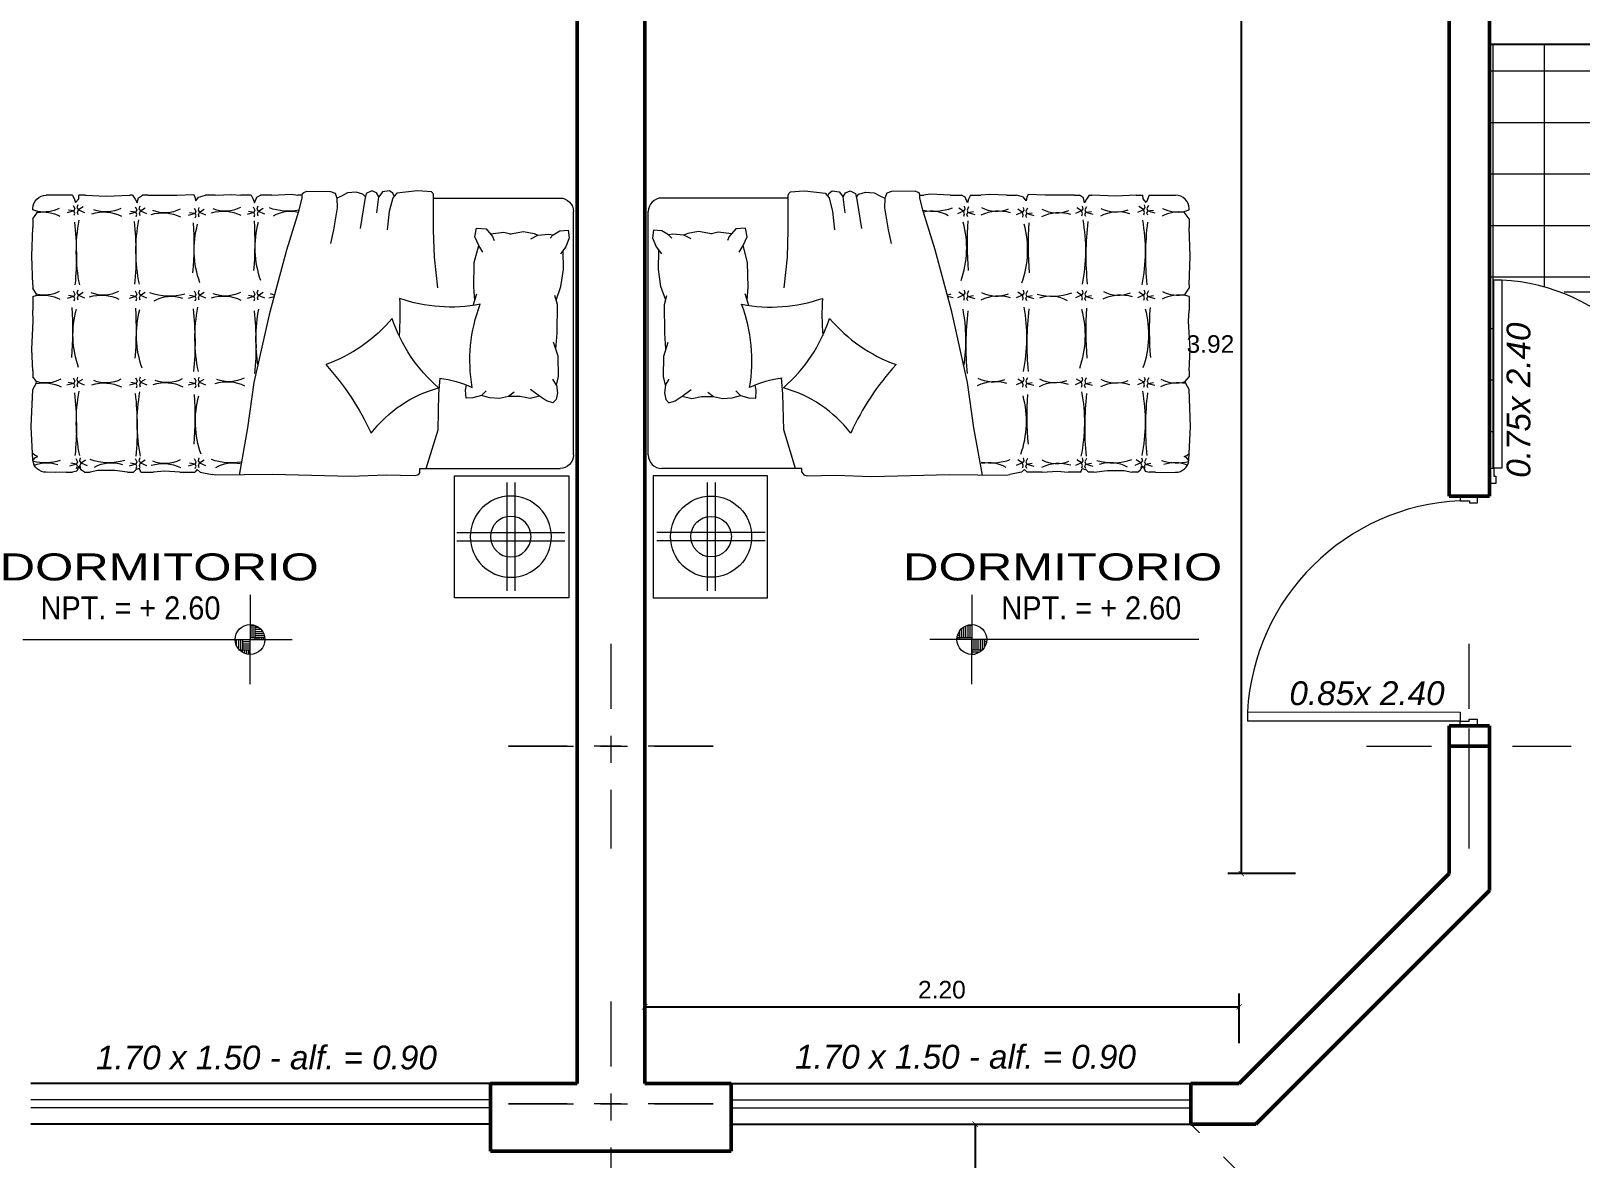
# Model space of a CAD drawing. Header units: millimetres. Extents: x 2033 to 2295, y 1536 to 1691.
# Drawn here: x 2260.71 to 2266.44, y 1578.45 to 1582.62 of the extents above; entities that cross this region are included whole.
import ezdxf

# ---------------------------------------------------------------- set-up
doc = ezdxf.new("R2010")
doc.units = ezdxf.units.MM
for name, pattern in [('ACAD_ISO02W100', [15, 12, -3]), ('ACAD_ISO10W100', [18, 12, -3, 0, -3]), ('HIDDEN', [0.375, 0.25, -0.125]), ('HIDDEN2', [4.7625, 3.175, -1.5875])]:
    doc.linetypes.add(name, pattern=pattern)
doc.layers.get('Defpoints').update_dxf_attribs({"color": 164})
for name, color, linetype, lineweight in [('cotas', 251, 'Continuous', 15), ('Mobiliario', 38, 'Continuous', 9), ('muroalto', 12, 'Continuous', 50), ('MUROS BAJOS', 80, 'Continuous', 25), ('PISOS', 252, 'Continuous', 0), ('PROYECCIONES', 127, 'HIDDEN2', 5), ('PYV', 30, 'Continuous', 13), ('TEXTOS', 7, 'Continuous', 5), ('texturasde piso', 252, 'Continuous', 0), ('UNO', 254, 'Continuous', 9)]:
    doc.layers.add(name, color=color, linetype=linetype, lineweight=lineweight)
doc.styles.add('ARDELG', font='arial.ttf', dxfattribs={"width": 0.9, "height": 0.1})
doc.styles.add('ARIAL', font='arial.ttf', dxfattribs={"width": 1.3, "height": 0.1})
doc.styles.get("Standard").update_dxf_attribs({"font": 'arial.ttf'})
doc.dimstyles.new('Aritek', dxfattribs={"dimtxt": 0.065, "dimasz": 0.02, "dimexe": 0.05, "dimexo": 0.15, "dimgap": 0.03, "dimtad": 2, "dimtih": 1, "dimtoh": 1, "dimzin": 4, "dimdsep": 46, "dimtxsty": 'Standard', "dimblk": 'ARCHTICK', "dimcen": 0.1, "dimclrt": 7, "dimadec": 0, "dimazin": 0, "dimtfac": 1, "dimtmove": 2, "dimatfit": 1, "dimldrblk": 'DOTSMALL', "dimfxl": 0.2, "dimfxlon": 1, "dimarcsym": 0})
pattern_1 = [(90, (2075.640665, 1360.23243), (-0.04572, 0.04572), [0.04572, -0.04572]), (90, (2075.648285, 1360.23243), (-0.04572, 0.04572), [0.04572, -0.04572]), (90, (2075.655905, 1360.23243), (-0.04572, 0.04572), [0.04572, -0.04572]), (90, (2075.663525, 1360.23243), (-0.04572, 0.04572), [0.04572, -0.04572]), (90, (2075.671145, 1360.23243), (-0.04572, 0.04572), [0.04572, -0.04572]), (90, (2075.678765, 1360.23243), (-0.04572, 0.04572), [0.04572, -0.04572]), (90, (2075.686385, 1360.23243), (-0.04572, 0.04572), [0.04572, -0.04572]), (360, (2075.640665, 1360.27815), (0.04572, -0.04572), [0.04572, -0.04572]), (360, (2075.640665, 1360.28577), (0.04572, -0.04572), [0.04572, -0.04572]), (360, (2075.640665, 1360.29339), (0.04572, -0.04572), [0.04572, -0.04572]), (360, (2075.640665, 1360.30101), (0.04572, -0.04572), [0.04572, -0.04572]), (360, (2075.640665, 1360.30863), (0.04572, -0.04572), [0.04572, -0.04572]), (360, (2075.640665, 1360.31625), (0.04572, -0.04572), [0.04572, -0.04572]), (360, (2075.640665, 1360.32387), (0.04572, -0.04572), [0.04572, -0.04572])]

# ---------------------------------------------------------------- blocks, each defined once
blk = doc.blocks.new('P')
at = {"linetype": 'Continuous'}
for p, q in [((0.06, 1), (0.02, 1)), ((0.02, 0.075), (0.02, 1)), ((0.06, 1), (0.06, 0.075)), ((0, 0), (0, 0.075)), ((0, 0.075), (0.02, 0.075)), ((0.06, 0.075), (0.02, 0.075)), ((0.02, 0.075), (0.02, 0.035)), ((0.98, 0.075), (0.98, 0.035)), ((1, 0.075), (0.98, 0.075)), ((1, 0), (1, 0.075)), ((0.03, 0), (0, 0)), ((0.02, 0.035), (0.03, 0.035)), ((0.03, 0.035), (0.03, 0)), ((0.97, 0.035), (0.97, 0)), ((0.98, 0.035), (0.97, 0.035)), ((0.97, 0), (1, 0))]:
    blk.add_line(p, q, dxfattribs=at)
blk.add_arc((0.0086, 0.0289), 0.9725, 2.71991, 86.96955, dxfattribs=at)
blk = doc.blocks.new('1cama')
at = {"layer": 'Mobiliario'}
for p, q in [((729.901, 525.6366), (729.8037, 525.6366)), ((729.901, 525.6366), (729.9076, 525.62)), ((729.9076, 525.62), (729.912, 525.6098)), ((729.912, 525.6098), (729.9237, 525.6229)), ((729.9237, 525.6229), (729.9244, 525.6366)), ((729.9492, 525.6366), (729.9244, 525.6366)), ((729.9492, 525.6366), (730.0245, 525.6332)), ((730.0245, 525.6332), (730.1129, 525.6366)), ((730.1231, 525.6366), (730.1129, 525.6366)), ((730.1231, 525.6366), (730.1326, 525.6215)), ((730.1326, 525.6215), (730.1399, 525.6083)), ((730.1399, 525.6083), (730.1443, 525.6259)), ((730.1443, 525.6259), (730.1589, 525.6366)), ((730.1786, 525.6366), (730.1589, 525.6366)), ((730.1786, 525.6366), (730.286, 525.6361)), ((730.286, 525.6361), (730.3489, 525.639)), ((730.3489, 525.639), (730.3533, 525.6288)), ((730.3533, 525.6288), (730.3562, 525.6156)), ((730.3562, 525.6156), (730.3664, 525.6288)), ((730.3664, 525.6288), (730.392, 525.6366)), ((730.4287, 525.6366), (730.392, 525.6366)), ((730.4287, 525.6366), (730.4901, 525.6391)), ((730.4901, 525.6391), (730.5237, 525.6366)), ((730.5617, 525.6366), (730.5237, 525.6366)), ((730.5617, 525.6366), (730.569, 525.6216)), ((730.569, 525.6216), (730.5734, 525.6084)), ((730.5734, 525.6084), (730.5822, 525.6289)), ((730.5822, 525.6289), (730.5953, 525.6366)), ((730.6377, 525.6366), (730.5953, 525.6366)), ((730.6377, 525.6366), (730.7108, 525.6406)), ((730.7108, 525.6406), (730.7341, 525.6366)), ((730.7496, 525.6366), (730.7341, 525.6366)), ((730.7371, 525.5776), (730.7496, 525.6256)), ((730.7496, 525.6366), (730.7507, 525.6429)), ((730.7496, 525.6256), (730.7496, 525.6366)), ((730.7507, 525.6429), (730.756, 525.6468)), ((730.756, 525.6468), (730.7669, 525.6505)), ((730.7669, 525.6505), (730.8548, 525.6501)), ((730.8548, 525.6501), (730.8715, 525.6433)), ((730.8715, 525.6433), (730.8784, 525.6254)), ((730.8949, 525.6323), (730.8784, 525.6254)), ((730.8784, 525.6254), (730.8797, 525.5896)), ((730.9183, 525.6447), (730.8949, 525.6323)), ((730.95, 525.6475), (730.9183, 525.6447)), ((730.9747, 525.6406), (730.95, 525.6475)), ((730.9819, 525.6207), (730.9649, 525.5135)), ((730.984, 525.6299), (730.9747, 525.6406)), ((730.9868, 525.6426), (730.9819, 525.6207)), ((731.0075, 525.6523), (730.9868, 525.6426)), ((731.0245, 525.645), (731.0075, 525.6523)), ((731.033, 525.6304), (731.0245, 525.645)), ((731.0257, 525.5707), (731.033, 525.6304)), ((731.0476, 525.6486), (731.033, 525.6304)), ((731.0731, 525.6523), (731.0476, 525.6486)), ((731.0853, 525.6267), (731.0719, 525.5756)), ((731.0853, 525.6438), (731.0731, 525.6523)), ((731.1002, 525.644), (731.0853, 525.6267)), ((731.0908, 525.6331), (731.0853, 525.6438)), ((731.1748, 525.652), (731.1002, 525.644)), ((731.1953, 525.6507), (731.1748, 525.652)), ((731.2279, 525.6489), (731.1953, 525.6507)), ((731.2344, 525.6424), (731.2279, 525.6489)), ((731.2363, 525.6366), (731.2344, 525.6424)), ((731.2363, 525.6256), (731.2363, 525.6366)), ((731.2363, 525.6256), (731.7037, 525.6256)), ((731.2363, 525.5071), (731.2363, 525.6256)), ((729.7537, 525.5815), (729.7537, 525.5866)), ((729.7721, 525.5764), (729.7537, 525.5818)), ((729.7537, 525.5494), (729.7715, 525.5732)), ((729.7537, 525.5494), (729.7537, 525.5172)), ((729.7715, 525.5732), (729.7721, 525.5764)), ((729.9061, 525.5778), (729.8806, 525.5708)), ((729.9061, 525.5778), (729.8857, 525.5811)), ((729.9035, 525.5982), (729.9095, 525.5867)), ((729.9095, 525.5867), (729.9061, 525.5778)), ((729.9098, 525.57), (729.9061, 525.5778)), ((729.9065, 525.5619), (729.9098, 525.57)), ((729.9202, 525.6008), (729.9172, 525.5904)), ((729.9172, 525.5904), (729.9222, 525.5826)), ((729.9191, 525.5726), (729.9228, 525.583)), ((729.9213, 525.5641), (729.9191, 525.5726)), ((729.9222, 525.5826), (729.945, 525.5726)), ((729.9228, 525.583), (729.9399, 525.5938)), ((730.1354, 525.5732), (730.1098, 525.5661)), ((730.1354, 525.5732), (730.115, 525.5765)), ((730.1328, 525.5936), (730.1387, 525.5821)), ((730.1387, 525.5821), (730.1354, 525.5732)), ((730.1391, 525.5654), (730.1354, 525.5732)), ((730.1358, 525.5572), (730.1391, 525.5654)), ((730.1495, 525.5962), (730.1465, 525.5858)), ((730.1465, 525.5858), (730.1515, 525.578)), ((730.1484, 525.568), (730.1521, 525.5784)), ((730.1506, 525.5594), (730.1484, 525.568)), ((730.1515, 525.578), (730.1743, 525.568)), ((730.1521, 525.5784), (730.1691, 525.5891)), ((730.3537, 525.5683), (730.3282, 525.5612)), ((730.3537, 525.5683), (730.3334, 525.5716)), ((730.3511, 525.5887), (730.3571, 525.5772)), ((730.3571, 525.5772), (730.3537, 525.5683)), ((730.3574, 525.5605), (730.3537, 525.5683)), ((730.3541, 525.5523), (730.3574, 525.5605)), ((730.3678, 525.5913), (730.3649, 525.5809)), ((730.3649, 525.5809), (730.3698, 525.5731)), ((730.3667, 525.5631), (730.3704, 525.5735)), ((730.3689, 525.5546), (730.3667, 525.5631)), ((730.3698, 525.5731), (730.3927, 525.5631)), ((730.3704, 525.5735), (730.3875, 525.5842)), ((730.5716, 525.5725), (730.546, 525.5654)), ((730.5716, 525.5725), (730.5512, 525.5758)), ((730.569, 525.5929), (730.5749, 525.5814)), ((730.5749, 525.5814), (730.5716, 525.5725)), ((730.5753, 525.5647), (730.5716, 525.5725)), ((730.572, 525.5565), (730.5753, 525.5647)), ((730.5857, 525.5955), (730.5827, 525.5851)), ((730.5827, 525.5851), (730.5877, 525.5773)), ((730.5846, 525.5673), (730.5883, 525.5777)), ((730.5868, 525.5587), (730.5846, 525.5673)), ((730.5877, 525.5773), (730.6105, 525.5673)), ((730.5883, 525.5777), (730.6053, 525.5884)), ((730.6931, 525.4337), (730.7371, 525.5776)), ((730.8797, 525.5896), (730.866, 525.5083)), ((731.0719, 525.5756), (731.0646, 525.5087)), ((731.7537, 524.6756), (731.7537, 525.5756)), ((729.7498, 525.4109), (729.7537, 525.5172)), ((730.866, 525.5083), (730.855, 525.4573)), ((731.2392, 525.4072), (731.2363, 525.5071)), ((731.3887, 525.4819), (731.3943, 525.5143)), ((731.3943, 525.5143), (731.4306, 525.5121)), ((731.4306, 525.5121), (731.4543, 525.4834)), ((731.4456, 525.4939), (731.4494, 525.4939)), ((731.446, 525.4935), (731.4953, 525.4991)), ((731.4953, 525.4991), (731.5201, 525.4934)), ((731.518, 525.4939), (731.5227, 525.4939)), ((731.5201, 525.4934), (731.5683, 525.502)), ((731.5683, 525.502), (731.6079, 525.4941)), ((731.6079, 525.4941), (731.6221, 525.4878)), ((731.6221, 525.4878), (731.6625, 525.4926)), ((731.6625, 525.4926), (731.6787, 525.4898)), ((731.6787, 525.4898), (731.7032, 525.5047)), ((731.7032, 525.5047), (731.7343, 525.5065)), ((731.7343, 525.5065), (731.7381, 525.4789)), ((731.3866, 525.3872), (731.4031, 525.45)), ((731.4031, 525.45), (731.3887, 525.4819)), ((731.418, 525.4254), (731.4031, 525.45)), ((731.4185, 525.468), (731.4185, 525.468)), ((731.4185, 525.468), (731.4185, 525.468)), ((731.4185, 525.468), (731.4185, 525.468)), ((731.4543, 525.4834), (731.4607, 525.4684)), ((731.5958, 525.4748), (731.6221, 525.4878)), ((731.667, 525.4777), (731.6787, 525.4898)), ((731.7251, 525.4451), (731.7053, 525.4189)), ((731.7381, 525.4789), (731.7251, 525.4451)), ((729.7537, 525.3052), (729.7498, 525.4109)), ((730.6314, 525.2045), (730.6931, 525.4337)), ((731.2515, 525.2931), (731.2392, 525.4072)), ((731.3847, 525.2962), (731.3866, 525.3872)), ((731.7164, 525.3618), (731.7148, 525.4314)), ((731.7071, 525.2985), (731.7164, 525.3618)), ((729.7537, 525.3052), (729.7537, 525.292)), ((729.7677, 525.2699), (729.7537, 525.292)), ((729.7537, 525.2617), (729.7666, 525.2651)), ((729.7666, 525.2651), (729.7677, 525.2699)), ((729.9061, 525.2617), (729.8857, 525.265)), ((729.9035, 525.2821), (729.9095, 525.2706)), ((729.9095, 525.2706), (729.9061, 525.2617)), ((729.9202, 525.2847), (729.9172, 525.2743)), ((729.9172, 525.2743), (729.9222, 525.2665)), ((729.9191, 525.2565), (729.9228, 525.2669)), ((729.9222, 525.2665), (729.945, 525.2565)), ((729.9228, 525.2669), (729.9399, 525.2776)), ((730.1354, 525.2617), (730.115, 525.265)), ((730.1328, 525.2821), (730.1387, 525.2706)), ((730.1387, 525.2706), (730.1354, 525.2617)), ((730.1495, 525.2847), (730.1465, 525.2743)), ((730.1465, 525.2743), (730.1515, 525.2665)), ((730.1484, 525.2565), (730.1521, 525.2669)), ((730.1515, 525.2665), (730.1743, 525.2565)), ((730.1521, 525.2669), (730.1691, 525.2776)), ((730.3537, 525.2617), (730.3334, 525.265)), ((730.3511, 525.2821), (730.3571, 525.2706)), ((730.3571, 525.2706), (730.3537, 525.2617)), ((730.3678, 525.2847), (730.3649, 525.2743)), ((730.3649, 525.2743), (730.3698, 525.2665)), ((730.3667, 525.2565), (730.3704, 525.2669)), ((730.3698, 525.2665), (730.3927, 525.2565)), ((730.3704, 525.2669), (730.3875, 525.2776)), ((730.5716, 525.2617), (730.5512, 525.265)), ((730.569, 525.2821), (730.5749, 525.2706)), ((730.5749, 525.2706), (730.5716, 525.2617)), ((730.5857, 525.2847), (730.5827, 525.2743)), ((730.5827, 525.2743), (730.5877, 525.2665)), ((730.5846, 525.2565), (730.5883, 525.2669)), ((730.5877, 525.2665), (730.6105, 525.2565)), ((730.5883, 525.2669), (730.6053, 525.2776)), ((731.3822, 525.2283), (731.396, 525.2719)), ((731.3884, 525.2479), (731.3847, 525.2962)), ((731.694, 525.2319), (731.6851, 525.2653)), ((731.6895, 525.2486), (731.7071, 525.2985)), ((729.7537, 525.2617), (729.7537, 525.2116)), ((729.7555, 525.1701), (729.7537, 525.2116)), ((729.9061, 525.2617), (729.8806, 525.2546)), ((729.9098, 525.2539), (729.9061, 525.2617)), ((729.9065, 525.2457), (729.9098, 525.2539)), ((729.9213, 525.2479), (729.9191, 525.2565)), ((730.1354, 525.2617), (730.1098, 525.2546)), ((730.1391, 525.2539), (730.1354, 525.2617)), ((730.1358, 525.2457), (730.1391, 525.2539)), ((730.1506, 525.2479), (730.1484, 525.2565)), ((730.3537, 525.2617), (730.3282, 525.2546)), ((730.3574, 525.2539), (730.3537, 525.2617)), ((730.3541, 525.2457), (730.3574, 525.2539)), ((730.3689, 525.2479), (730.3667, 525.2565)), ((730.5716, 525.2617), (730.546, 525.2546)), ((730.5753, 525.2539), (730.5716, 525.2617)), ((730.572, 525.2457), (730.5753, 525.2539)), ((730.5868, 525.2479), (730.5846, 525.2565)), ((731.693, 525.1263), (731.694, 525.2319)), ((729.7497, 525.0663), (729.7555, 525.1701)), ((730.5727, 524.9431), (730.6314, 525.2045)), ((731.6969, 525.0404), (731.68, 525.0924)), ((731.6885, 525.0662), (731.693, 525.1263)), ((729.7537, 524.9864), (729.7497, 525.0663)), ((731.6978, 524.9656), (731.6969, 525.0404)), ((729.7537, 524.9864), (729.7537, 524.9644)), ((729.7679, 524.9467), (729.7537, 524.9644)), ((729.7537, 524.9176), (729.7657, 524.9392)), ((729.7657, 524.9392), (729.7679, 524.9467)), ((729.9053, 524.9403), (729.8797, 524.9332)), ((729.9053, 524.9403), (729.8849, 524.9436)), ((729.9027, 524.9607), (729.9086, 524.9492)), ((729.9086, 524.9492), (729.9053, 524.9403)), ((729.909, 524.9325), (729.9053, 524.9403)), ((729.9056, 524.9243), (729.909, 524.9325)), ((729.9193, 524.9633), (729.9164, 524.9529)), ((729.9164, 524.9529), (729.9213, 524.9451)), ((729.9182, 524.9351), (729.9219, 524.9455)), ((729.9205, 524.9266), (729.9182, 524.9351)), ((729.9213, 524.9451), (729.9442, 524.9351)), ((729.9219, 524.9455), (729.939, 524.9562)), ((730.1365, 524.9403), (730.1109, 524.9332)), ((730.1365, 524.9403), (730.1161, 524.9436)), ((730.1339, 524.9607), (730.1398, 524.9492)), ((730.1398, 524.9492), (730.1365, 524.9403)), ((730.1402, 524.9325), (730.1365, 524.9403)), ((730.1369, 524.9243), (730.1402, 524.9325)), ((730.1506, 524.9633), (730.1476, 524.9529)), ((730.1476, 524.9529), (730.1525, 524.9451)), ((730.1495, 524.9351), (730.1532, 524.9455)), ((730.1517, 524.9266), (730.1495, 524.9351)), ((730.1525, 524.9451), (730.1754, 524.9351)), ((730.1532, 524.9455), (730.1702, 524.9562)), ((730.3537, 524.9403), (730.3282, 524.9332)), ((730.3537, 524.9403), (730.3334, 524.9436)), ((730.3511, 524.9607), (730.3571, 524.9492)), ((730.3571, 524.9492), (730.3537, 524.9403)), ((730.3574, 524.9325), (730.3537, 524.9403)), ((730.3541, 524.9243), (730.3574, 524.9325)), ((730.3678, 524.9633), (730.3649, 524.9529)), ((730.3649, 524.9529), (730.3698, 524.9451)), ((730.3667, 524.9351), (730.3704, 524.9455)), ((730.3689, 524.9266), (730.3667, 524.9351)), ((730.3698, 524.9451), (730.3927, 524.9351)), ((730.3704, 524.9455), (730.3875, 524.9562)), ((730.5493, 524.7757), (730.5727, 524.9431)), ((731.2561, 524.902), (731.2608, 524.9591)), ((731.3543, 524.9154), (731.358, 524.9341)), ((731.6904, 524.9333), (731.6772, 524.9559)), ((731.6904, 524.9333), (731.6978, 524.9656)), ((731.6904, 524.9333), (731.6942, 524.9057)), ((729.7482, 524.7811), (729.7537, 524.9176)), ((731.2525, 524.7682), (731.2561, 524.902)), ((731.3562, 524.8861), (731.3543, 524.9154)), ((731.3817, 524.8864), (731.3562, 524.8861)), ((731.4132, 524.8954), (731.3817, 524.8864)), ((731.4306, 524.9126), (731.4132, 524.8954)), ((731.4436, 524.8863), (731.4132, 524.8954)), ((731.4798, 524.8841), (731.4436, 524.8863)), ((731.5131, 524.8912), (731.4798, 524.8841)), ((731.5341, 524.9081), (731.5131, 524.8912)), ((731.5568, 524.8922), (731.5131, 524.8912)), ((731.5928, 524.8845), (731.5568, 524.8922)), ((731.6279, 524.8933), (731.5928, 524.8845)), ((731.6279, 524.8933), (731.5947, 524.9172)), ((731.6541, 524.8753), (731.6279, 524.8933)), ((731.6774, 524.8685), (731.6541, 524.8753)), ((731.689, 524.8805), (731.6774, 524.8685)), ((731.6942, 524.9057), (731.689, 524.8805)), ((729.7541, 524.6558), (729.7482, 524.7811)), ((730.5179, 524.6014), (730.5493, 524.7757)), ((731.209, 524.6256), (731.2525, 524.7682)), ((729.7623, 524.6732), (729.7537, 524.6809)), ((729.7553, 524.6565), (729.7636, 524.6667)), ((729.7718, 524.6697), (729.7623, 524.6732)), ((729.7636, 524.6667), (729.7718, 524.6697)), ((729.9154, 524.6415), (729.8898, 524.6344)), ((729.9154, 524.6415), (729.895, 524.6448)), ((729.9128, 524.6619), (729.9187, 524.6504)), ((729.9187, 524.6504), (729.9154, 524.6415)), ((729.9191, 524.6337), (729.9154, 524.6415)), ((729.9158, 524.6255), (729.9191, 524.6337)), ((729.9238, 524.6338), (729.9165, 524.6162)), ((729.934, 524.6191), (729.9238, 524.6338)), ((729.9295, 524.6645), (729.9265, 524.6541)), ((729.9265, 524.6541), (729.9315, 524.6463)), ((729.9284, 524.6363), (729.9321, 524.6467)), ((729.9306, 524.6278), (729.9284, 524.6363)), ((729.9315, 524.6463), (729.9543, 524.6363)), ((729.9321, 524.6467), (729.9491, 524.6574)), ((730.1354, 524.6415), (730.1098, 524.6344)), ((730.1354, 524.6415), (730.115, 524.6448)), ((730.1328, 524.6619), (730.1387, 524.6504)), ((730.1387, 524.6504), (730.1354, 524.6415)), ((730.1391, 524.6337), (730.1354, 524.6415)), ((730.1358, 524.6255), (730.1391, 524.6337)), ((730.1495, 524.6645), (730.1465, 524.6541)), ((730.1465, 524.6541), (730.1515, 524.6463)), ((730.1484, 524.6363), (730.1521, 524.6467)), ((730.1506, 524.6278), (730.1484, 524.6363)), ((730.1515, 524.6463), (730.1743, 524.6363)), ((730.1521, 524.6467), (730.1691, 524.6574)), ((730.3537, 524.6415), (730.3282, 524.6344)), ((730.3537, 524.6415), (730.3334, 524.6448)), ((730.3511, 524.6619), (730.3571, 524.6504)), ((730.3571, 524.6504), (730.3537, 524.6415)), ((730.3574, 524.6337), (730.3537, 524.6415)), ((730.3541, 524.6255), (730.3574, 524.6337)), ((730.3678, 524.6645), (730.3649, 524.6541)), ((730.3649, 524.6541), (730.3698, 524.6463)), ((730.3667, 524.6363), (730.3704, 524.6467)), ((730.3689, 524.6278), (730.3667, 524.6363)), ((730.3698, 524.6463), (730.3927, 524.6363)), ((730.3704, 524.6467), (730.3875, 524.6574)), ((729.8376, 524.6104), (729.8037, 524.6114)), ((729.8777, 524.6114), (729.8376, 524.6104)), ((729.8777, 524.6114), (729.901, 524.6114)), ((729.9165, 524.6162), (729.901, 524.6114)), ((729.9449, 524.6114), (729.934, 524.6191)), ((729.9449, 524.6114), (729.9653, 524.6114)), ((729.994, 524.6177), (729.9653, 524.6114)), ((730.0568, 524.6177), (729.994, 524.6177)), ((730.1041, 524.6114), (730.0568, 524.6177)), ((730.1041, 524.6114), (730.1261, 524.6114)), ((730.1357, 524.6221), (730.1261, 524.6114)), ((730.1488, 524.625), (730.1357, 524.6221)), ((730.1538, 524.6114), (730.1488, 524.625)), ((730.1538, 524.6114), (730.2006, 524.6114)), ((730.2409, 524.6162), (730.2006, 524.6114)), ((730.297, 524.6114), (730.2409, 524.6162)), ((730.297, 524.6114), (730.3526, 524.6114)), ((730.3622, 524.6221), (730.3526, 524.6114)), ((730.373, 524.6114), (730.3622, 524.6221)), ((730.373, 524.6114), (730.4168, 524.603)), ((730.4304, 524.6003), (730.4168, 524.603)), ((730.6403, 524.603), (730.4304, 524.6003)), ((730.9283, 524.5962), (730.6403, 524.603)), ((731.0604, 524.6003), (730.9283, 524.5962)), ((731.1667, 524.5989), (731.0604, 524.6003)), ((731.1789, 524.6017), (731.1667, 524.5989)), ((731.1855, 524.6114), (731.1789, 524.6017)), ((731.1855, 524.6256), (731.7037, 524.6256)), ((731.1855, 524.6114), (731.1855, 524.6256))]:
    blk.add_line(p, q, dxfattribs=at)
at = {"layer": 'Mobiliario', "extrusion": (0, 0, -1)}
for centre, major_axis, start_param, end_param in [((729.8037, 525.5866), (0.0354, 0.0354), 3.926991, 5.497787), ((731.7037, 525.5756), (0.0354, 0.0354), -0.785398, 0.785398), ((729.7883, 525.4268), (-0.1042, 0.1042), 0.671089, 1.241981), ((729.7958, 525.6959), (-0.0862, 0.0862), 3.451408, 4.122212), ((730.0164, 525.4268), (0.1042, 0.1042), -1.088313, -0.328815), ((730.0238, 525.6959), (-0.0862, 0.0862), 3.451408, 4.302576), ((730.2351, 525.4238), (0.1042, 0.1042), -1.088313, -0.328815), ((730.2425, 525.6929), (0.0862, 0.0862), 1.880611, 2.731779), ((730.4586, 525.4299), (0.1042, 0.1042), -1.088313, -0.328815), ((730.4661, 525.699), (-0.0862, 0.0862), 3.451408, 4.302576), ((730.6996, 525.7871), (-0.1486, 0.1486), 3.743851, 4.271332), ((730.7076, 525.4508), (-0.0893, 0.0893), 0.261907, 1.012101), ((728.8288, 525.4105), (0.768, 0.768), 0.668904, 0.882861), ((730.5333, 525.4298), (0.4374, 0.4374), 3.723702, 4.111777), ((729.0493, 525.4125), (0.768, 0.768), 0.668904, 0.882861), ((730.7539, 525.4317), (0.4374, 0.4374), 3.723702, 4.111777), ((730.7133, 525.4342), (0.2564, 0.2564), 3.585139, 4.191425), ((729.1702, 525.4524), (0.8338, 0.8338), 0.716197, 0.872766), ((730.9387, 525.442), (0.2564, 0.2564), 3.585139, 4.191425), ((729.3956, 525.4603), (0.8338, 0.8338), 0.716197, 0.872766), ((729.7884, 525.1194), (0.1042, 0.1042), -0.933777, -0.328815), ((729.7958, 525.3885), (-0.0862, 0.0862), 3.451408, 4.159706), ((730.0073, 525.1194), (0.1042, 0.1042), -1.088313, -0.328815), ((730.0147, 525.3885), (0.0862, 0.0862), 1.880611, 2.731779), ((730.2581, 525.4724), (0.1486, 0.1486), 2.076686, 2.700536), ((730.2661, 525.1362), (-0.0893, 0.0893), 0.261907, 1.116869), ((730.4586, 525.116), (0.1042, 0.1042), -1.088313, -0.328815), ((730.4661, 525.3851), (0.0862, 0.0862), 1.880611, 2.731779), ((730.6782, 525.3851), (-0.0862, 0.0862), 4.175522, 4.302576), ((730.2649, 525.1205), (0.2564, 0.2564), 3.585139, 4.191425), ((728.7218, 525.1388), (-0.8338, 0.8338), 2.286993, 2.443562), ((730.4998, 525.1184), (0.2564, 0.2564), 3.585139, 4.191425), ((728.9567, 525.1366), (0.8338, 0.8338), 0.716197, 0.872766), ((729.2676, 525.0898), (0.768, 0.768), 0.668904, 0.882861), ((730.9721, 525.109), (0.4374, 0.4374), 3.723702, 4.111777), ((729.4932, 525.082), (-0.768, 0.768), 2.2397, 2.453658), ((731.1977, 525.1012), (0.4374, 0.4374), 3.770546, 4.111777), ((730.6707, 525.116), (-0.1042, 0.1042), 0.482483, 0.621599), ((730.1465, 525.1963), (0.6824, 0.6824), 0.724808, 0.867237), ((731.3007, 525.8062), (-0.4127, 0.4127), 3.741064, 4.260245), ((731.9524, 525.0256), (0.4115, 0.4115), 3.75376, 4.290735), ((730.6379, 525.558), (-0.4127, 0.4127), 3.059007, 3.578188), ((731.6359, 525.3629), (-0.4115, 0.4115), 4.642499, 5.179474), ((730.1264, 524.3569), (-0.6824, 0.6824), 1.613547, 1.9296), ((729.7943, 524.7947), (0.1042, 0.1042), -0.980518, -0.328815), ((729.8017, 525.0638), (0.0862, 0.0862), 1.880611, 2.637739), ((730.0164, 524.7947), (0.1042, 0.1042), -1.088313, -0.328815), ((730.0238, 525.0638), (-0.0862, 0.0862), 3.451408, 4.302576), ((730.2434, 524.7958), (-0.1042, 0.1042), 0.482483, 1.241981), ((730.2509, 525.0649), (-0.0862, 0.0862), 3.451408, 4.302576), ((730.472, 524.7992), (0.1042, 0.1042), -1.088313, -0.328815), ((730.4795, 525.0683), (0.0862, 0.0862), 1.880611, 2.731779), ((731.3799, 524.4676), (-0.3345, 0.3345), 6.153921, 6.799687), ((731.1893, 524.4921), (0.3345, 0.3345), -0.638386, -0.372238), ((728.8288, 524.7787), (0.768, 0.768), 0.668904, 0.882861), ((730.5333, 524.7979), (0.4374, 0.4374), 3.723702, 4.111777), ((729.0537, 524.7764), (0.768, 0.768), 0.668904, 0.882861), ((730.7582, 524.7956), (0.4374, 0.4374), 3.723702, 4.111777), ((730.7177, 524.7997), (0.2564, 0.2564), 3.585139, 4.191425), ((729.1745, 524.8179), (0.8338, 0.8338), 0.716197, 0.872766), ((729.8037, 524.6614), (-0.0354, 0.0354), 3.926991, 5.384054), ((729.7974, 524.8569), (-0.1486, 0.1486), 3.647482, 4.131092), ((729.8054, 524.5206), (0.0893, 0.0893), -1.158214, -0.453928), ((730.0365, 524.8569), (-0.1486, 0.1486), 3.647482, 4.271332), ((730.0445, 524.5206), (0.0893, 0.0893), -1.30889, -0.453928), ((730.2351, 524.4966), (-0.1042, 0.1042), 0.482483, 1.241981), ((730.2425, 524.7657), (-0.0862, 0.0862), 3.451408, 4.302576), ((730.4859, 524.8564), (-0.1486, 0.1486), 3.751041, 4.271332), ((730.4939, 524.5201), (0.0893, 0.0893), -1.30889, -0.570385), ((731.7037, 524.6756), (0.0354, 0.0354), 0.785398, 2.356194)]:
    blk.add_ellipse(centre, major_axis=major_axis, ratio=1, start_param=start_param, end_param=end_param, dxfattribs=at)
blk = doc.blocks.new('veldo')
at = {"layer": 'Mobiliario'}
for p, q in [((731.1008, 523.9665), (731.1008, 523.5665)), ((731.1308, 523.9665), (731.1308, 523.5665)), ((730.9158, 523.7815), (731.3158, 523.7815)), ((730.9158, 523.7515), (731.3158, 523.7515))]:
    blk.add_line(p, q, dxfattribs=at)
blk.add_lwpolyline([(730.8905, 523.9746), (730.8905, 523.5521), (731.3415, 523.5521), (731.3415, 523.9746)], close=True, dxfattribs=at)
for radius in [0.15, 0.075]:
    blk.add_circle((731.1158, 523.7665), radius, dxfattribs=at)
blk = doc.blocks.new('_ArchTick')
at = {"color": 0, "linetype": 'ByBlock', "const_width": 0.15}
blk.add_lwpolyline([(-0.5, -0.5), (0.5, 0.5)], dxfattribs=at)
blk = doc.blocks.new('*D455')
at = {"layer": 'cotas', "color": 0, "linetype": 'Continuous', "lineweight": -2, "transparency": 16777216}
for p, q in [((2260.9608, 1578.3226), (2261.1376, 1578.1459)), ((2261.1022, 1578.1812), (2260.275, 1577.354)), ((2260.1335, 1577.4954), (2260.3103, 1577.3186))]:
    blk.add_line(p, q, dxfattribs=at)
at = {"layer": 'Defpoints', "color": 0, "linetype": 'Continuous', "transparency": 16777216}
for p in [(2260.709, 1578.5744), (2259.8818, 1577.7472), (2260.275, 1577.354)]:
    blk.add_point(p, dxfattribs=at)
at = {"layer": 'cotas', "color": 0, "linetype": 'Continuous', "lineweight": -2, "transparency": 16777216, "xscale": 0.02, "yscale": 0.02, "zscale": 0.02}
for p, rotation in [((2261.1022, 1578.1812), 44.99999999999208), ((2260.275, 1577.354), 224.9999999999922)]:
    blk.add_blockref('_ArchTick', p, dxfattribs=dict(at, rotation=rotation))
at = {"layer": 'cotas', "color": 7, "linetype": 'Continuous', "transparency": 16777216, "insert": (2260.7756, 1577.6806), "char_height": 0.065, "attachment_point": 5}
blk.add_mtext('1.17', dxfattribs=at)
blk = doc.blocks.new('_DotSmall')
at = {"color": 0, "linetype": 'ByBlock', "const_width": 0.5}
blk.add_lwpolyline([(-0.0625, 0, 1), (0.0625, 0, 1)], format="xyb", close=True, dxfattribs=at)
blk = doc.blocks.new('*D457')
at = {"layer": 'cotas', "color": 0, "linetype": 'Continuous', "lineweight": -2, "transparency": 16777216}
for p, q in [((2262.979, 1578.8744), (2262.979, 1579.0582)), ((2265.1771, 1578.8744), (2265.1771, 1579.0582)), ((2262.979, 1579.0082), (2265.1771, 1579.0082))]:
    blk.add_line(p, q, dxfattribs=at)
at = {"layer": 'Defpoints', "color": 0, "linetype": 'Continuous', "transparency": 16777216}
for p in [(2265.1771, 1579.0082), (2262.979, 1578.7244), (2265.1771, 1578.7244)]:
    blk.add_point(p, dxfattribs=at)
at = {"layer": 'cotas', "color": 0, "linetype": 'Continuous', "lineweight": -2, "transparency": 16777216, "xscale": 0.02, "yscale": 0.02, "zscale": 0.02, "rotation": 180}
blk.add_blockref('_ArchTick', (2262.979, 1579.0082), dxfattribs=at)
at = {"layer": 'cotas', "color": 0, "linetype": 'Continuous', "lineweight": -2, "transparency": 16777216, "xscale": 0.02, "yscale": 0.02, "zscale": 0.02}
blk.add_blockref('_ArchTick', (2265.1771, 1579.0082), dxfattribs=at)
at = {"layer": 'cotas', "color": 7, "linetype": 'Continuous', "transparency": 16777216, "insert": (2264.0781, 1579.0714), "char_height": 0.065, "attachment_point": 5}
blk.add_mtext('2.20', dxfattribs=at)
blk = doc.blocks.new('*D458')
at = {"layer": 'cotas', "color": 0, "linetype": 'Continuous', "lineweight": -2, "transparency": 16777216}
for p, q in [((2265.3854, 1583.4174), (2265.1354, 1583.4174)), ((2265.1854, 1583.4174), (2265.1854, 1579.5013)), ((2265.3854, 1579.5013), (2265.1354, 1579.5013))]:
    blk.add_line(p, q, dxfattribs=at)
at = {"layer": 'Defpoints', "color": 0, "linetype": 'Continuous', "transparency": 16777216}
for p in [(2265.954, 1583.4174), (2265.1854, 1579.5013), (2265.954, 1579.5013)]:
    blk.add_point(p, dxfattribs=at)
at = {"layer": 'cotas', "color": 0, "linetype": 'Continuous', "lineweight": -2, "transparency": 16777216, "xscale": 0.02, "yscale": 0.02, "zscale": 0.02}
for p, rotation in [((2265.1854, 1583.4174), 90), ((2265.1854, 1579.5013), 270)]:
    blk.add_blockref('_ArchTick', p, dxfattribs=dict(at, rotation=rotation))
at = {"layer": 'cotas', "color": 7, "linetype": 'Continuous', "transparency": 16777216, "insert": (2265.0713, 1581.4593), "char_height": 0.065, "attachment_point": 5}
blk.add_mtext('3.92', dxfattribs=at)
blk = doc.blocks.new('*D460')
at = {"layer": 'cotas', "color": 0, "linetype": 'Continuous', "lineweight": -2, "transparency": 16777216}
for p, q in [((2264.001, 1578.5744), (2264.251, 1578.5744)), ((2264.201, 1578.5744), (2264.201, 1577.3749)), ((2264.104, 1577.3749), (2264.251, 1577.3749))]:
    blk.add_line(p, q, dxfattribs=at)
at = {"layer": 'Defpoints', "color": 0, "linetype": 'Continuous', "transparency": 16777216}
for p in [(2263.299, 1578.5744), (2263.954, 1577.3749), (2264.201, 1577.3749)]:
    blk.add_point(p, dxfattribs=at)
at = {"layer": 'cotas', "color": 0, "linetype": 'Continuous', "lineweight": -2, "transparency": 16777216, "xscale": 0.02, "yscale": 0.02, "zscale": 0.02}
for p, rotation in [((2264.201, 1578.5744), 90), ((2264.201, 1577.3749), 270)]:
    blk.add_blockref('_ArchTick', p, dxfattribs=dict(at, rotation=rotation))
at = {"layer": 'cotas', "color": 7, "linetype": 'Continuous', "transparency": 16777216, "insert": (2264.3122, 1577.9747), "char_height": 0.065, "attachment_point": 5}
blk.add_mtext('1.20', dxfattribs=at)

msp = doc.modelspace()

# ---------------------------------------------------------------- hatches: boundary and pattern name
at = {"layer": 'texturasde piso', "linetype": 'ACAD_ISO02W100'}
h = msp.add_hatch(dxfattribs=at)
h.set_pattern_fill('NET', color=256, scale=0.06, angle=360)
h.set_pattern_definition([(360, (146.6139, -1.15689), (5e-17, 0.1905), []), (90, (146.6139, -1.15689), (-0.1905, 6e-17), [])])
h.paths.add_polyline_path([(2267.254, 1582.5674), (2266.104, 1582.5674), (2266.104, 1581.7274), (2266.104, 1581.0006), (2266.119, 1581.0006), (2266.119, 1581.6961), (2266.1491, 1581.6961, -0.129618), (2266.5041, 1581.5821), (2266.5041, 1581.6074, -0.414214), (2266.4604, 1581.6511, -1), (2266.5478, 1581.6511, -0.414214), (2266.5041, 1581.6074), (2266.5041, 1581.5821, -0.243349), (2266.8408, 1581.0006), (2266.8558, 1581.0006), (2266.8558, 1581.0474), (2267.254, 1581.0474), (2267.254, 1581.1963, -0.306147), (2267.2487, 1581.1884, -0.053168), (2267.0616, 1581.1354, -0.103744), (2267.0365, 1581.1363, -0.03809), (2266.9041, 1581.1802, -0.268711), (2266.869, 1581.2263, -0.062558), (2266.869, 1581.5427, -0.268711), (2266.9041, 1581.5889, -0.03809), (2267.0365, 1581.6327, -0.103744), (2267.0616, 1581.6336, -0.053168), (2267.2487, 1581.5806, -0.306147), (2267.254, 1581.5728), (2267.254, 1581.8664), (2267.059, 1581.8664, -0.414214), (2267.039, 1581.8864), (2267.039, 1581.8983), (2266.814, 1581.9264, -0.076393), (2266.7156, 1581.9415, -0.086437), (2266.6372, 1581.9821, -0.105872), (2266.5818, 1582.0465, -0.125404), (2266.564, 1582.1164, -0.125404), (2266.5818, 1582.1863, -0.105872), (2266.6372, 1582.2508, -0.086437), (2266.7156, 1582.2913, -0.076393), (2266.814, 1582.3064), (2267.039, 1582.3345), (2267.039, 1582.3464, -0.414214), (2267.059, 1582.3664), (2267.254, 1582.3664)])
h.paths.add_polyline_path([(2266.5677, 1581.673), (2267.1304, 1581.673), (2267.1304, 1581.8123), (2266.5677, 1581.8123)], flags=24)
h.paths.add_polyline_path([(2266.5785, 1581.7638), (2267.0274, 1581.7638), (2267.0274, 1581.9276), (2266.5785, 1581.9276)], flags=24)
at = {"layer": 'UNO', "ltscale": 0.005}
h = msp.add_hatch(dxfattribs=at)
h.set_pattern_fill('AR-PARQ1', color=21, scale=0.00015, angle=360, style=0)
h.set_pattern_definition(pattern_1)
h.paths.add_polyline_path([(2261.5192, 1580.367), (2261.5192, 1580.422, -0.414214), (2261.5742, 1580.367)])
h.paths.add_polyline_path([(2261.5192, 1580.367), (2261.5192, 1580.312, -0.414214), (2261.4642, 1580.367)])
h = msp.add_hatch(dxfattribs=at)
h.set_pattern_fill('AR-PARQ1', color=21, scale=0.00015, angle=360, style=0)
h.set_pattern_definition(pattern_1)
h.paths.add_polyline_path([(2264.1888, 1580.367), (2264.1888, 1580.422, 0.414214), (2264.1338, 1580.367)])
h.paths.add_polyline_path([(2264.1888, 1580.367), (2264.1888, 1580.312, 0.414214), (2264.2438, 1580.367)])

# ---------------------------------------------------------------- linework, layer by layer
at = {"layer": 'muroalto'}
for p, q in [((2262.729, 1583.4174), (2262.729, 1578.7244)), ((2262.979, 1583.4174), (2262.979, 1578.7244)), ((2265.954, 1580.8972), (2265.954, 1583.4174)), ((2266.104, 1581.7274), (2266.104, 1583.4174)), ((2265.954, 1580.8972), (2265.954, 1581.7274)), ((2266.104, 1580.8972), (2266.104, 1581.7274)), ((2265.954, 1580.8972), (2266.104, 1580.8972)), ((2265.954, 1580.0474), (2266.104, 1580.0474)), ((2265.954, 1579.5013), (2265.954, 1580.0474)), ((2266.104, 1579.4391), (2266.104, 1580.0474)), ((2265.954, 1579.9724), (2266.104, 1579.9724)), ((2265.1771, 1578.7244), (2265.954, 1579.5013)), ((2265.2393, 1578.5744), (2266.104, 1579.4391)), ((2262.729, 1578.7244), (2262.409, 1578.7244)), ((2262.409, 1578.4744), (2262.409, 1578.7244)), ((2262.979, 1578.7244), (2263.299, 1578.7244)), ((2263.299, 1578.4744), (2263.299, 1578.7244)), ((2264.999, 1578.7244), (2265.1771, 1578.7244)), ((2264.999, 1578.5744), (2264.999, 1578.7244)), ((2264.999, 1578.5744), (2265.2393, 1578.5744)), ((2262.979, 1578.4744), (2262.409, 1578.4744)), ((2262.729, 1578.4744), (2263.299, 1578.4744))]:
    msp.add_line(p, q, dxfattribs=at)
at = {"layer": 'MUROS BAJOS', "linetype": 'Continuous', "ltscale": 0.07}
msp.add_line((2267.254, 1582.5674), (2266.104, 1582.5674), dxfattribs=at)
at = {"layer": 'MUROS BAJOS'}
for p, q in [((2262.409, 1578.7244), (2260.709, 1578.7244)), ((2263.299, 1578.7244), (2264.999, 1578.7244)), ((2262.409, 1578.5744), (2260.709, 1578.5744)), ((2263.299, 1578.5744), (2264.999, 1578.5744))]:
    msp.add_line(p, q, dxfattribs=at)
at = {"layer": 'PISOS', "linetype": 'ACAD_ISO02W100'}
msp.add_line((2266.0272, 1580.0375), (2266.0272, 1579.7906), dxfattribs=at)
at = {"layer": 'PROYECCIONES', "linetype": 'HIDDEN'}
msp.add_line((2265.8262, 1577.7472), (2264.999, 1578.5744), dxfattribs=at)
at = {"layer": 'texturasde piso'}
for p, q in [((2262.409, 1578.6644), (2260.709, 1578.6644)), ((2263.299, 1578.6644), (2264.999, 1578.6644)), ((2262.409, 1578.6344), (2260.709, 1578.6344)), ((2263.299, 1578.6344), (2264.999, 1578.6344))]:
    msp.add_line(p, q, dxfattribs=at)
at = {"layer": 'UNO', "ltscale": 0.005}
for p, q in [((2267.172, 1581.6511), (2266.3802, 1581.6511)), ((2261.5192, 1580.5323), (2261.5192, 1580.367)), ((2264.1888, 1580.5323), (2264.1888, 1580.367)), ((2260.679, 1580.367), (2261.675, 1580.367)), ((2261.5192, 1580.2017), (2261.5192, 1580.367)), ((2265.029, 1580.367), (2264.033, 1580.367)), ((2264.1888, 1580.2017), (2264.1888, 1580.367))]:
    msp.add_line(p, q, dxfattribs=at)
at = {"layer": 'UNO', "linetype": 'ACAD_ISO10W100', "ltscale": 0.02}
for p, q in [((2262.854, 1580.3507), (2262.854, 1579.5941)), ((2262.854, 1580.3507), (2262.854, 1579.5941)), ((2266.0272, 1580.3507), (2266.0272, 1579.5941)), ((2262.4757, 1579.9724), (2263.2323, 1579.9724)), ((2263.2323, 1579.9724), (2262.4757, 1579.9724)), ((2265.6489, 1579.9724), (2266.4055, 1579.9724)), ((2262.854, 1579.0277), (2262.854, 1578.2711)), ((2262.854, 1579.0277), (2262.854, 1578.2711)), ((2262.4757, 1578.6494), (2263.2323, 1578.6494)), ((2263.2323, 1578.6494), (2262.4757, 1578.6494))]:
    msp.add_line(p, q, dxfattribs=at)
at = {"layer": 'UNO', "ltscale": 0.005}
for centre in [(2261.5192, 1580.367), (2264.1888, 1580.367)]:
    msp.add_circle(centre, 0.055, dxfattribs=at)

# ---------------------------------------------------------------- block references
at = {"layer": 'Mobiliario'}
msp.add_blockref('1cama', (1530.962, 1056.3739), dxfattribs=at)
at = {"layer": 'Mobiliario', "xscale": -1}
msp.add_blockref('1cama', (2994.746, 1056.3739), dxfattribs=at)
at = {"layer": 'Mobiliario', "xscale": -1, "rotation": 90}
msp.add_blockref('veldo', (2786.2501, 2311.8631), dxfattribs=at)
at = {"layer": 'Mobiliario', "rotation": 270}
msp.add_blockref('veldo', (1739.4579, 2311.8631), dxfattribs=at)
at = {"layer": 'PYV', "ltscale": 0.15, "xscale": 0.7518351310332037, "yscale": 0.7518351310332037, "zscale": 0.7518351310332037}
msp.add_blockref('P', (2266.104, 1580.9442), dxfattribs=at)
at = {"layer": 'PYV', "ltscale": 0.15, "xscale": 0.8498895375174348, "yscale": 0.8498895375174348, "zscale": 0.8498895375174348, "rotation": 89.96958239383203}
msp.add_blockref('P', (2266.0583, 1580.0474), dxfattribs=at)

# ---------------------------------------------------------------- texts
at = {"char_height": 0.088, "width": 0.74437, "attachment_point": 8}
for s, insert, rotation in [('{\\fArial|b0|i1|c0|p34;0.75x 2.40}', (2266.256, 1581.2521), 90), ('{\\fArial|b0|i1|c0|p34;0.85x 2.40}', (2265.6504, 1580.1231), 0.034)]:
    msp.add_mtext(s, dxfattribs=dict(at, insert=insert, rotation=rotation))
at = {"char_height": 0.088, "width": 1.667112, "attachment_point": 8}
for insert in [(2261.5799, 1578.7758), (2264.1655, 1578.7787)]:
    msp.add_mtext('{\\fArial|b0|i1|c0|p34;1.70 x 1.50 - alf. = 0.90}', dxfattribs=dict(at, insert=insert))
at = {"layer": 'TEXTOS', "ltscale": 0.005}
for s, insert, char_height, width, attachment_point, style in [('DORMITORIO', (2261.7733, 1580.6853), 0.1, 1.686, 3, 'ARIAL'), ('DORMITORIO', (2263.9347, 1580.6853), 0.1, 1.686, 1, 'ARIAL'), ('NPT. = + 2.60', (2261.4098, 1580.5263), 0.085, 1, 3, 'ARDELG'), ('NPT. = + 2.60', (2264.2982, 1580.5263), 0.085, 1, 1, 'ARDELG')]:
    msp.add_mtext(s, dxfattribs=dict(at, insert=insert, char_height=char_height, width=width, attachment_point=attachment_point, style=style))

# ---------------------------------------------------------------- dimensions: what is measured, and where the dimension line sits
at = {"layer": 'cotas', "linetype": 'Continuous'}
for base, p1, p2, picture, middle in [((2265.1854, 1579.5013), (2265.954, 1583.4174), (2265.954, 1579.5013), '*D458', (2265.0713, 1581.4593)), ((2264.201, 1577.3749), (2263.299, 1578.5744), (2263.954, 1577.3749), '*D460', (2264.3122, 1577.9747))]:
    dim = msp.add_linear_dim(base=base, p1=p1, p2=p2, angle=90, dimstyle='Aritek', dxfattribs=at)
    dim.commit()
    dim.dimension.update_dxf_attribs({"geometry": picture, "text_midpoint": middle})
dim = msp.add_linear_dim(base=(2265.1771, 1579.0082), p1=(2262.979, 1578.7244), p2=(2265.1771, 1578.7244), dimstyle='Aritek', dxfattribs=at)
dim.commit()
dim.dimension.update_dxf_attribs({"geometry": '*D457', "text_midpoint": (2264.0781, 1579.0714)})
dim = msp.add_aligned_dim(p1=(2260.709, 1578.5744), p2=(2259.8818, 1577.7472), distance=0.5561, dimstyle='Aritek', dxfattribs=at)
dim.commit()
dim.dimension.update_dxf_attribs({"geometry": '*D455', "text_midpoint": (2260.7756, 1577.6806)})

doc.saveas('drawing.dxf')
